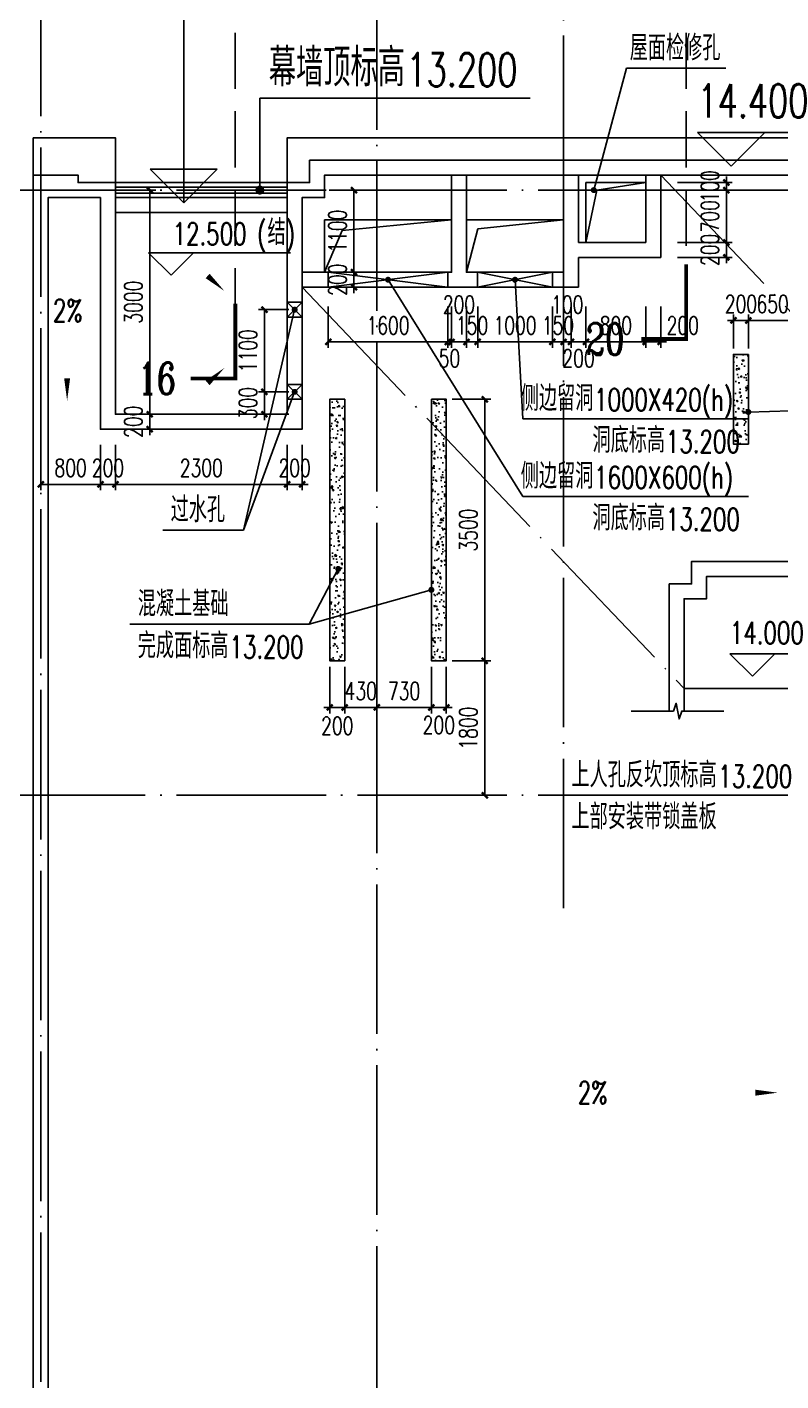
# Model space of a CAD drawing. Extents: x -1313754 to 847533, y 489853 to 941203.
# Drawn here: x 355963 to 366056, y 815882 to 834002 of the extents above; entities that cross this region are included whole.
import ezdxf

# ---------------------------------------------------------------- set-up
doc = ezdxf.new("R2010")
doc.units = 0
doc.header["$LTSCALE"] = 1000
doc.header["$MEASUREMENT"] = 0
doc.linetypes.add('DASH', pattern=[0.35, 0.25, -0.1])
doc.linetypes.add('DOTE', pattern=[2.42, 2, -0.2, 0.02, -0.2])
doc.layers.get('Defpoints').update_dxf_attribs({"color": 210})
for name, color, linetype in [('A-AXIS-DOTE', 14, 'DOTE'), ('A-AXIS-DP', 126, 'Continuous'), ('A-AXIS-SYMB', 3, 'Continuous'), ('A-DRAIN', 142, 'Continuous'), ('A-HATCH-2', 251, 'Continuous'), ('A-SFCE', 30, 'Continuous'), ('A-WINDOW', 140, 'Continuous'), ('AS-COLN', 6, 'Continuous'), ('AS-WALL', 40, 'Continuous'), ('AS-结构边线层', 200, 'Continuous'), ('DIM_SYMB', 3, 'Continuous'), ('PUB_TEXT', 7, 'Continuous')]:
    doc.layers.add(name, color=color, linetype=linetype)
doc.styles.add('_TCH_DIM', font='SIMPLEX', dxfattribs={"bigfont": 'GBCBIG'})
doc.styles.add('_TCH_DIM_T3', font='SIMPLEX', dxfattribs={"width": 0.705882, "bigfont": 'GBCBIG'})
doc.styles.add('_TCH_LABEL', font='COMPLEX', dxfattribs={"bigfont": 'GBCBIG'})
doc.dimstyles.new('_TCH_ARCH&&80', dxfattribs={"dimtxt": 238, "dimasz": 80, "dimexe": 80, "dimexo": 80, "dimgap": 101, "dimtad": 1, "dimdec": 0, "dimzin": 0, "dimdsep": 46, "dimtxsty": '_TCH_DIM_T3', "dimblk": 'ARCHTICK', "dimcen": 0.09, "dimclrt": 7, "dimazin": 2, "dimtfac": 1, "dimtdec": 0, "dimtix": 1, "dimtmove": 2, "dimatfit": 3, "dimfxl": 0, "dimtolj": 1, "dimtzin": 0, "dimarcsym": 0})
pattern_1 = [(320, (-500100, 0), (-18.82564, -215.178055), [22.5, -247.5]), (265, (-500100, 0), (225.65764, 41.6254), [18, -198]), (10.4514, (-500101.57, -17.93), (206.831863, -173.552815), [19.122057, -210.342634]), (316.1842, (-500040, -5e-14), (-49.655704, -320.172315), [33.75, -371.25]), (6.6356, (-500044.14, -26.68), (292.23536, -280.39881), [28.68309, -315.5139]), (261.1842, (-500040, -5e-14), (292.23558, -280.39858), [27, -297]), (291, (-500055, -30), (-120.785667, -179.072116), [22.5, -247.5]), (236, (-500055, -30), (217.545014, -72.9946), [18, -198]), (341.4514, (-500065.07, -44.92), (96.75915, -252.06679), [19.122057, -210.342634]), (307.5, (-500100, 0), (99.868156, -3.6479566), [0, -195.6, 0, -201, 0, -198.75]), (277.5, (-500100, 0), (118.323514, -78.920861), [0, -114.6, 0, -191.1, 0, -75.75]), (237.5, (-500100, 66.9), (-6.7664615, -160.146731), [0, -75, 0, -234, 0, -310.5]), (227.5, (-500100, 96.9), (30.031495, -174.95585), [0, -97.5, 0, -155.4, 0, -220.5])]

# ---------------------------------------------------------------- blocks, each defined once
blk = doc.blocks.new('_ArchTick')
at = {"color": 0, "linetype": 'ByBlock', "const_width": 0.4}
blk.add_lwpolyline([(-0.5, -0.5), (0.5, 0.5)], dxfattribs=at)
blk = doc.blocks.new('*D1522')
at = {"layer": 'A-AXIS-DP', "color": 0, "lineweight": -2}
for p, q in [((-139760, 830720), (-139760, 830800)), ((-140094, 830720), (-139680, 830720)), ((-139760, 830520), (-139760, 830720)), ((-140094, 830520), (-139680, 830520)), ((-139760, 830520), (-139760, 830440))]:
    blk.add_line(p, q, dxfattribs=at)
at = {"layer": 'Defpoints', "color": 0}
for p in [(-140174, 830720), (-139760, 830720), (-140174, 830520)]:
    blk.add_point(p, dxfattribs=at)
at = {"layer": 'A-AXIS-DP', "color": 0, "lineweight": -2, "xscale": 80, "yscale": 80, "zscale": 80}
for p, rotation in [((-139760, 830720), 270), ((-139760, 830520), 90)]:
    blk.add_blockref('_ArchTick', p, dxfattribs=dict(at, rotation=rotation))
at = {"layer": 'A-AXIS-DP', "color": 7, "insert": (-139980, 830620), "char_height": 238, "attachment_point": 5, "rotation": 90, "style": '_TCH_DIM_T3'}
blk.add_mtext('\\A1;200', dxfattribs=at)
blk = doc.blocks.new('*D1523')
at = {"layer": 'A-AXIS-DP', "color": 0, "lineweight": -2}
for p, q in [((-140094, 831820), (-139680, 831820)), ((-139760, 830720), (-139760, 831820)), ((-140094, 830720), (-139680, 830720))]:
    blk.add_line(p, q, dxfattribs=at)
at = {"layer": 'Defpoints', "color": 0}
for p in [(-140174, 831820), (-139760, 831820), (-140174, 830720)]:
    blk.add_point(p, dxfattribs=at)
at = {"layer": 'A-AXIS-DP', "color": 0, "lineweight": -2, "xscale": 80, "yscale": 80, "zscale": 80}
for p, rotation in [((-139760, 831820), 90), ((-139760, 830720), 270)]:
    blk.add_blockref('_ArchTick', p, dxfattribs=dict(at, rotation=rotation))
at = {"layer": 'A-AXIS-DP', "color": 7, "insert": (-139980, 831270), "char_height": 238, "attachment_point": 5, "rotation": 90, "style": '_TCH_DIM_T3'}
blk.add_mtext('\\A1;1100', dxfattribs=at)
blk = doc.blocks.new('*D1536')
at = {"layer": 'A-AXIS-DP', "color": 0, "lineweight": -2}
for p, q in [((-135430, 831920), (-134695, 831920)), ((-134775, 831920), (-134775, 832000)), ((-134775, 831820), (-134775, 831920)), ((-135430, 831820), (-134695, 831820)), ((-134775, 831820), (-134775, 831740))]:
    blk.add_line(p, q, dxfattribs=at)
at = {"layer": 'Defpoints', "color": 0}
for p in [(-135510, 831920), (-134775, 831920), (-135510, 831820)]:
    blk.add_point(p, dxfattribs=at)
at = {"layer": 'A-AXIS-DP', "color": 0, "lineweight": -2, "xscale": 80, "yscale": 80, "zscale": 80}
for p, rotation in [((-134775, 831920), 270), ((-134775, 831820), 90)]:
    blk.add_blockref('_ArchTick', p, dxfattribs=dict(at, rotation=rotation))
at = {"layer": 'A-AXIS-DP', "color": 7, "insert": (-134995, 831870), "char_height": 238, "attachment_point": 5, "rotation": 90, "style": '_TCH_DIM_T3'}
blk.add_mtext('\\A1;100', dxfattribs=at)
blk = doc.blocks.new('*D1537')
at = {"layer": 'A-AXIS-DP', "color": 0, "lineweight": -2}
for p, q in [((-135430, 831820), (-134695, 831820)), ((-134775, 831120), (-134775, 831820)), ((-135430, 831120), (-134695, 831120))]:
    blk.add_line(p, q, dxfattribs=at)
at = {"layer": 'Defpoints', "color": 0}
for p in [(-135510, 831820), (-134775, 831820), (-135510, 831120)]:
    blk.add_point(p, dxfattribs=at)
at = {"layer": 'A-AXIS-DP', "color": 0, "lineweight": -2, "xscale": 80, "yscale": 80, "zscale": 80}
for p, rotation in [((-134775, 831820), 90), ((-134775, 831120), 270)]:
    blk.add_blockref('_ArchTick', p, dxfattribs=dict(at, rotation=rotation))
at = {"layer": 'A-AXIS-DP', "color": 7, "insert": (-134995, 831470), "char_height": 238, "attachment_point": 5, "rotation": 90, "style": '_TCH_DIM_T3'}
blk.add_mtext('\\A1;700', dxfattribs=at)
blk = doc.blocks.new('*D1538')
at = {"layer": 'A-AXIS-DP', "color": 0, "lineweight": -2}
for p, q in [((-134775, 831120), (-134775, 831200)), ((-135430, 831120), (-134695, 831120)), ((-134775, 830920), (-134775, 831120)), ((-135430, 830920), (-134695, 830920)), ((-134775, 830920), (-134775, 830840))]:
    blk.add_line(p, q, dxfattribs=at)
at = {"layer": 'Defpoints', "color": 0}
for p in [(-135510, 831120), (-134775, 831120), (-135510, 830920)]:
    blk.add_point(p, dxfattribs=at)
at = {"layer": 'A-AXIS-DP', "color": 0, "lineweight": -2, "xscale": 80, "yscale": 80, "zscale": 80}
for p, rotation in [((-134775, 831120), 270), ((-134775, 830920), 90)]:
    blk.add_blockref('_ArchTick', p, dxfattribs=dict(at, rotation=rotation))
at = {"layer": 'A-AXIS-DP', "color": 7, "insert": (-134995, 831020), "char_height": 238, "attachment_point": 5, "rotation": 90, "style": '_TCH_DIM_T3'}
blk.add_mtext('\\A1;200', dxfattribs=at)
blk = doc.blocks.new('*D1539')
at = {"layer": 'A-AXIS-DP', "color": 0, "lineweight": -2}
for p, q in [((-140104, 830260), (-140104, 829708)), ((-138504, 830260), (-138504, 829708)), ((-140104, 829788), (-138504, 829788))]:
    blk.add_line(p, q, dxfattribs=at)
at = {"layer": 'Defpoints', "color": 0}
for p in [(-140104, 830340), (-138504, 830340), (-138504, 829788)]:
    blk.add_point(p, dxfattribs=at)
at = {"layer": 'A-AXIS-DP', "color": 0, "lineweight": -2, "xscale": 80, "yscale": 80, "zscale": 80, "rotation": 180}
blk.add_blockref('_ArchTick', (-140104, 829788), dxfattribs=at)
at = {"layer": 'A-AXIS-DP', "color": 0, "lineweight": -2, "xscale": 80, "yscale": 80, "zscale": 80}
blk.add_blockref('_ArchTick', (-138504, 829788), dxfattribs=at)
at = {"layer": 'A-AXIS-DP', "color": 7, "insert": (-139304, 830008), "char_height": 238, "attachment_point": 5, "style": '_TCH_DIM_T3'}
blk.add_mtext('\\A1;1600', dxfattribs=at)
blk = doc.blocks.new('*D1540')
at = {"layer": 'A-AXIS-DP', "color": 0, "lineweight": -2}
for p, q in [((-138504, 830260), (-138504, 829708)), ((-138454, 830260), (-138454, 829708)), ((-138504, 829788), (-138584, 829788)), ((-138504, 829788), (-138454, 829788)), ((-138454, 829788), (-138374, 829788))]:
    blk.add_line(p, q, dxfattribs=at)
at = {"layer": 'Defpoints', "color": 0}
for p in [(-138504, 830340), (-138454, 830340), (-138454, 829788)]:
    blk.add_point(p, dxfattribs=at)
at = {"layer": 'A-AXIS-DP', "color": 0, "lineweight": -2, "xscale": 80, "yscale": 80, "zscale": 80}
blk.add_blockref('_ArchTick', (-138504, 829788), dxfattribs=at)
at = {"layer": 'A-AXIS-DP', "color": 0, "lineweight": -2, "xscale": 80, "yscale": 80, "zscale": 80, "rotation": 180}
blk.add_blockref('_ArchTick', (-138454, 829788), dxfattribs=at)
at = {"layer": 'A-AXIS-DP', "color": 7, "insert": (-138482, 829568), "char_height": 238, "attachment_point": 5, "style": '_TCH_DIM_T3'}
blk.add_mtext('\\A1;50', dxfattribs=at)
blk = doc.blocks.new('*D1541')
at = {"layer": 'A-AXIS-DP', "color": 0, "lineweight": -2}
for p, q in [((-138454, 830260), (-138454, 829708)), ((-138254, 830260), (-138254, 829708)), ((-138454, 829788), (-138534, 829788)), ((-138454, 829788), (-138254, 829788)), ((-138254, 829788), (-138174, 829788))]:
    blk.add_line(p, q, dxfattribs=at)
at = {"layer": 'Defpoints', "color": 0}
for p in [(-138454, 830340), (-138254, 830340), (-138254, 829788)]:
    blk.add_point(p, dxfattribs=at)
at = {"layer": 'A-AXIS-DP', "color": 0, "lineweight": -2, "xscale": 80, "yscale": 80, "zscale": 80}
blk.add_blockref('_ArchTick', (-138454, 829788), dxfattribs=at)
at = {"layer": 'A-AXIS-DP', "color": 0, "lineweight": -2, "xscale": 80, "yscale": 80, "zscale": 80, "rotation": 180}
blk.add_blockref('_ArchTick', (-138254, 829788), dxfattribs=at)
at = {"layer": 'A-AXIS-DP', "color": 7, "insert": (-138354, 830288), "char_height": 238, "attachment_point": 5, "style": '_TCH_DIM_T3'}
blk.add_mtext('\\A1;200', dxfattribs=at)
blk = doc.blocks.new('*D1542')
at = {"layer": 'A-AXIS-DP', "color": 0, "lineweight": -2}
for p, q in [((-138254, 830260), (-138254, 829708)), ((-138104, 830260), (-138104, 829708)), ((-138254, 829788), (-138334, 829788)), ((-138254, 829788), (-138104, 829788)), ((-138104, 829788), (-138024, 829788))]:
    blk.add_line(p, q, dxfattribs=at)
at = {"layer": 'Defpoints', "color": 0}
for p in [(-138254, 830340), (-138104, 830340), (-138104, 829788)]:
    blk.add_point(p, dxfattribs=at)
at = {"layer": 'A-AXIS-DP', "color": 0, "lineweight": -2, "xscale": 80, "yscale": 80, "zscale": 80}
blk.add_blockref('_ArchTick', (-138254, 829788), dxfattribs=at)
at = {"layer": 'A-AXIS-DP', "color": 0, "lineweight": -2, "xscale": 80, "yscale": 80, "zscale": 80, "rotation": 180}
blk.add_blockref('_ArchTick', (-138104, 829788), dxfattribs=at)
at = {"layer": 'A-AXIS-DP', "color": 7, "insert": (-138179, 830008), "char_height": 238, "attachment_point": 5, "style": '_TCH_DIM_T3'}
blk.add_mtext('\\A1;150', dxfattribs=at)
blk = doc.blocks.new('*D1543')
at = {"layer": 'A-AXIS-DP', "color": 0, "lineweight": -2}
for p, q in [((-138104, 830260), (-138104, 829708)), ((-137104, 830260), (-137104, 829708)), ((-138104, 829788), (-137104, 829788))]:
    blk.add_line(p, q, dxfattribs=at)
at = {"layer": 'Defpoints', "color": 0}
for p in [(-138104, 830340), (-137104, 830340), (-137104, 829788)]:
    blk.add_point(p, dxfattribs=at)
at = {"layer": 'A-AXIS-DP', "color": 0, "lineweight": -2, "xscale": 80, "yscale": 80, "zscale": 80, "rotation": 180}
blk.add_blockref('_ArchTick', (-138104, 829788), dxfattribs=at)
at = {"layer": 'A-AXIS-DP', "color": 0, "lineweight": -2, "xscale": 80, "yscale": 80, "zscale": 80}
blk.add_blockref('_ArchTick', (-137104, 829788), dxfattribs=at)
at = {"layer": 'A-AXIS-DP', "color": 7, "insert": (-137604, 830008), "char_height": 238, "attachment_point": 5, "style": '_TCH_DIM_T3'}
blk.add_mtext('\\A1;1000', dxfattribs=at)
blk = doc.blocks.new('*D1544')
at = {"layer": 'A-AXIS-DP', "color": 0, "lineweight": -2}
for p, q in [((-137104, 830260), (-137104, 829708)), ((-136954, 830260), (-136954, 829708)), ((-137104, 829788), (-137184, 829788)), ((-137104, 829788), (-136954, 829788)), ((-136954, 829788), (-136874, 829788))]:
    blk.add_line(p, q, dxfattribs=at)
at = {"layer": 'Defpoints', "color": 0}
for p in [(-137104, 830340), (-136954, 830340), (-136954, 829788)]:
    blk.add_point(p, dxfattribs=at)
at = {"layer": 'A-AXIS-DP', "color": 0, "lineweight": -2, "xscale": 80, "yscale": 80, "zscale": 80}
blk.add_blockref('_ArchTick', (-137104, 829788), dxfattribs=at)
at = {"layer": 'A-AXIS-DP', "color": 0, "lineweight": -2, "xscale": 80, "yscale": 80, "zscale": 80, "rotation": 180}
blk.add_blockref('_ArchTick', (-136954, 829788), dxfattribs=at)
at = {"layer": 'A-AXIS-DP', "color": 7, "insert": (-137029, 830008), "char_height": 238, "attachment_point": 5, "style": '_TCH_DIM_T3'}
blk.add_mtext('\\A1;150', dxfattribs=at)
blk = doc.blocks.new('*D1545')
at = {"layer": 'A-AXIS-DP', "color": 0, "lineweight": -2}
for p, q in [((-136954, 830260), (-136954, 829708)), ((-136854, 830260), (-136854, 829708)), ((-136954, 829788), (-137034, 829788)), ((-136954, 829788), (-136854, 829788)), ((-136854, 829788), (-136774, 829788))]:
    blk.add_line(p, q, dxfattribs=at)
at = {"layer": 'Defpoints', "color": 0}
for p in [(-136954, 830340), (-136854, 830340), (-136854, 829788)]:
    blk.add_point(p, dxfattribs=at)
at = {"layer": 'A-AXIS-DP', "color": 0, "lineweight": -2, "xscale": 80, "yscale": 80, "zscale": 80}
blk.add_blockref('_ArchTick', (-136954, 829788), dxfattribs=at)
at = {"layer": 'A-AXIS-DP', "color": 0, "lineweight": -2, "xscale": 80, "yscale": 80, "zscale": 80, "rotation": 180}
blk.add_blockref('_ArchTick', (-136854, 829788), dxfattribs=at)
at = {"layer": 'A-AXIS-DP', "color": 7, "insert": (-136904, 830288), "char_height": 238, "attachment_point": 5, "style": '_TCH_DIM_T3'}
blk.add_mtext('\\A1;100', dxfattribs=at)
blk = doc.blocks.new('*D1546')
at = {"layer": 'A-AXIS-DP', "color": 0, "lineweight": -2}
for p, q in [((-136854, 830260), (-136854, 829708)), ((-136654, 830260), (-136654, 829708)), ((-136854, 829788), (-136934, 829788)), ((-136854, 829788), (-136654, 829788)), ((-136654, 829788), (-136574, 829788))]:
    blk.add_line(p, q, dxfattribs=at)
at = {"layer": 'Defpoints', "color": 0}
for p in [(-136854, 830340), (-136654, 830340), (-136654, 829788)]:
    blk.add_point(p, dxfattribs=at)
at = {"layer": 'A-AXIS-DP', "color": 0, "lineweight": -2, "xscale": 80, "yscale": 80, "zscale": 80}
blk.add_blockref('_ArchTick', (-136854, 829788), dxfattribs=at)
at = {"layer": 'A-AXIS-DP', "color": 0, "lineweight": -2, "xscale": 80, "yscale": 80, "zscale": 80, "rotation": 180}
blk.add_blockref('_ArchTick', (-136654, 829788), dxfattribs=at)
at = {"layer": 'A-AXIS-DP', "color": 7, "insert": (-136754, 829568), "char_height": 238, "attachment_point": 5, "style": '_TCH_DIM_T3'}
blk.add_mtext('\\A1;200', dxfattribs=at)
blk = doc.blocks.new('*D1547')
at = {"layer": 'A-AXIS-DP', "color": 0, "lineweight": -2}
for p, q in [((-136654, 830260), (-136654, 829708)), ((-135854, 830260), (-135854, 829708)), ((-136654, 829788), (-135854, 829788))]:
    blk.add_line(p, q, dxfattribs=at)
at = {"layer": 'Defpoints', "color": 0}
for p in [(-136654, 830340), (-135854, 830340), (-135854, 829788)]:
    blk.add_point(p, dxfattribs=at)
at = {"layer": 'A-AXIS-DP', "color": 0, "lineweight": -2, "xscale": 80, "yscale": 80, "zscale": 80, "rotation": 180}
blk.add_blockref('_ArchTick', (-136654, 829788), dxfattribs=at)
at = {"layer": 'A-AXIS-DP', "color": 0, "lineweight": -2, "xscale": 80, "yscale": 80, "zscale": 80}
blk.add_blockref('_ArchTick', (-135854, 829788), dxfattribs=at)
at = {"layer": 'A-AXIS-DP', "color": 7, "insert": (-136254, 830008), "char_height": 238, "attachment_point": 5, "style": '_TCH_DIM_T3'}
blk.add_mtext('\\A1;800', dxfattribs=at)
blk = doc.blocks.new('*D1548')
at = {"layer": 'A-AXIS-DP', "color": 0, "lineweight": -2}
for p, q in [((-135854, 830260), (-135854, 829708)), ((-135654, 830260), (-135654, 829708)), ((-135854, 829788), (-135934, 829788)), ((-135854, 829788), (-135654, 829788)), ((-135654, 829788), (-135574, 829788))]:
    blk.add_line(p, q, dxfattribs=at)
at = {"layer": 'Defpoints', "color": 0}
for p in [(-135854, 830340), (-135654, 830340), (-135654, 829788)]:
    blk.add_point(p, dxfattribs=at)
at = {"layer": 'A-AXIS-DP', "color": 0, "lineweight": -2, "xscale": 80, "yscale": 80, "zscale": 80}
blk.add_blockref('_ArchTick', (-135854, 829788), dxfattribs=at)
at = {"layer": 'A-AXIS-DP', "color": 0, "lineweight": -2, "xscale": 80, "yscale": 80, "zscale": 80, "rotation": 180}
blk.add_blockref('_ArchTick', (-135654, 829788), dxfattribs=at)
at = {"layer": 'A-AXIS-DP', "color": 7, "insert": (-135358, 830008), "char_height": 238, "attachment_point": 5, "style": '_TCH_DIM_T3'}
blk.add_mtext('\\A1;200', dxfattribs=at)
blk = doc.blocks.new('*D1549')
at = {"layer": 'A-AXIS-DP', "color": 0, "lineweight": -2}
for p, q in [((-140654, 828410), (-140654, 827802)), ((-140454, 828410), (-140454, 827802)), ((-140654, 827882), (-140734, 827882)), ((-140654, 827882), (-140454, 827882)), ((-140454, 827882), (-140374, 827882))]:
    blk.add_line(p, q, dxfattribs=at)
at = {"layer": 'Defpoints', "color": 0}
for p in [(-140654, 828490), (-140454, 828490), (-140454, 827882)]:
    blk.add_point(p, dxfattribs=at)
at = {"layer": 'A-AXIS-DP', "color": 0, "lineweight": -2, "xscale": 80, "yscale": 80, "zscale": 80}
blk.add_blockref('_ArchTick', (-140654, 827882), dxfattribs=at)
at = {"layer": 'A-AXIS-DP', "color": 0, "lineweight": -2, "xscale": 80, "yscale": 80, "zscale": 80, "rotation": 180}
blk.add_blockref('_ArchTick', (-140454, 827882), dxfattribs=at)
at = {"layer": 'A-AXIS-DP', "color": 7, "insert": (-140554, 828102), "char_height": 238, "attachment_point": 5, "style": '_TCH_DIM_T3'}
blk.add_mtext('\\A1;200', dxfattribs=at)
blk = doc.blocks.new('*D1550')
at = {"layer": 'A-AXIS-DP', "color": 0, "lineweight": -2}
for p, q in [((-142954, 828410), (-142954, 827802)), ((-140654, 828410), (-140654, 827802)), ((-142954, 827882), (-140654, 827882))]:
    blk.add_line(p, q, dxfattribs=at)
at = {"layer": 'Defpoints', "color": 0}
for p in [(-142954, 828490), (-140654, 828490), (-140654, 827882)]:
    blk.add_point(p, dxfattribs=at)
at = {"layer": 'A-AXIS-DP', "color": 0, "lineweight": -2, "xscale": 80, "yscale": 80, "zscale": 80, "rotation": 180}
blk.add_blockref('_ArchTick', (-142954, 827882), dxfattribs=at)
at = {"layer": 'A-AXIS-DP', "color": 0, "lineweight": -2, "xscale": 80, "yscale": 80, "zscale": 80}
blk.add_blockref('_ArchTick', (-140654, 827882), dxfattribs=at)
at = {"layer": 'A-AXIS-DP', "color": 7, "insert": (-141804, 828102), "char_height": 238, "attachment_point": 5, "style": '_TCH_DIM_T3'}
blk.add_mtext('\\A1;2300', dxfattribs=at)
blk = doc.blocks.new('*D1551')
at = {"layer": 'A-AXIS-DP', "color": 0, "lineweight": -2}
for p, q in [((-143154, 828410), (-143154, 827802)), ((-142954, 828410), (-142954, 827802)), ((-143154, 827882), (-143234, 827882)), ((-143154, 827882), (-142954, 827882)), ((-142954, 827882), (-142874, 827882))]:
    blk.add_line(p, q, dxfattribs=at)
at = {"layer": 'Defpoints', "color": 0}
for p in [(-143154, 828490), (-142954, 828490), (-142954, 827882)]:
    blk.add_point(p, dxfattribs=at)
at = {"layer": 'A-AXIS-DP', "color": 0, "lineweight": -2, "xscale": 80, "yscale": 80, "zscale": 80}
blk.add_blockref('_ArchTick', (-143154, 827882), dxfattribs=at)
at = {"layer": 'A-AXIS-DP', "color": 0, "lineweight": -2, "xscale": 80, "yscale": 80, "zscale": 80, "rotation": 180}
blk.add_blockref('_ArchTick', (-142954, 827882), dxfattribs=at)
at = {"layer": 'A-AXIS-DP', "color": 7, "insert": (-143054, 828102), "char_height": 238, "attachment_point": 5, "style": '_TCH_DIM_T3'}
blk.add_mtext('\\A1;200', dxfattribs=at)
blk = doc.blocks.new('*D1552')
at = {"layer": 'A-AXIS-DP', "color": 0, "lineweight": -2}
for p, q in [((-143954, 828410), (-143954, 827802)), ((-143154, 828410), (-143154, 827802)), ((-143954, 827882), (-143154, 827882))]:
    blk.add_line(p, q, dxfattribs=at)
at = {"layer": 'Defpoints', "color": 0}
for p in [(-143954, 828490), (-143154, 828490), (-143154, 827882)]:
    blk.add_point(p, dxfattribs=at)
at = {"layer": 'A-AXIS-DP', "color": 0, "lineweight": -2, "xscale": 80, "yscale": 80, "zscale": 80, "rotation": 180}
blk.add_blockref('_ArchTick', (-143954, 827882), dxfattribs=at)
at = {"layer": 'A-AXIS-DP', "color": 0, "lineweight": -2, "xscale": 80, "yscale": 80, "zscale": 80}
blk.add_blockref('_ArchTick', (-143154, 827882), dxfattribs=at)
at = {"layer": 'A-AXIS-DP', "color": 7, "insert": (-143554, 828102), "char_height": 238, "attachment_point": 5, "style": '_TCH_DIM_T3'}
blk.add_mtext('\\A1;800', dxfattribs=at)
blk = doc.blocks.new('*D1553')
at = {"layer": 'A-AXIS-DP', "color": 0, "lineweight": -2}
for p, q in [((-142674, 831820), (-142414, 831820)), ((-142494, 828820), (-142494, 831820)), ((-142674, 828820), (-142414, 828820))]:
    blk.add_line(p, q, dxfattribs=at)
at = {"layer": 'Defpoints', "color": 0}
for p in [(-142754, 831820), (-142494, 831820), (-142754, 828820)]:
    blk.add_point(p, dxfattribs=at)
at = {"layer": 'A-AXIS-DP', "color": 0, "lineweight": -2, "xscale": 80, "yscale": 80, "zscale": 80}
for p, rotation in [((-142494, 831820), 90), ((-142494, 828820), 270)]:
    blk.add_blockref('_ArchTick', p, dxfattribs=dict(at, rotation=rotation))
at = {"layer": 'A-AXIS-DP', "color": 7, "insert": (-142714, 830320), "char_height": 238, "attachment_point": 5, "rotation": 90, "style": '_TCH_DIM_T3'}
blk.add_mtext('\\A1;3000', dxfattribs=at)
blk = doc.blocks.new('*D1554')
at = {"layer": 'A-AXIS-DP', "color": 0, "lineweight": -2}
for p, q in [((-142674, 828820), (-142414, 828820)), ((-142494, 828820), (-142494, 828900)), ((-142494, 828620), (-142494, 828820)), ((-142674, 828620), (-142414, 828620)), ((-142494, 828620), (-142494, 828540))]:
    blk.add_line(p, q, dxfattribs=at)
at = {"layer": 'Defpoints', "color": 0}
for p in [(-142754, 828820), (-142494, 828820), (-142754, 828620)]:
    blk.add_point(p, dxfattribs=at)
at = {"layer": 'A-AXIS-DP', "color": 0, "lineweight": -2, "xscale": 80, "yscale": 80, "zscale": 80}
for p, rotation in [((-142494, 828820), 270), ((-142494, 828620), 90)]:
    blk.add_blockref('_ArchTick', p, dxfattribs=dict(at, rotation=rotation))
at = {"layer": 'A-AXIS-DP', "color": 7, "insert": (-142714, 828720), "char_height": 238, "attachment_point": 5, "rotation": 90, "style": '_TCH_DIM_T3'}
blk.add_mtext('\\A1;200', dxfattribs=at)
blk = doc.blocks.new('*D1555')
at = {"layer": 'A-AXIS-DP', "color": 0, "lineweight": -2}
for p, q in [((-140084, 825440), (-140084, 824816)), ((-139884, 825440), (-139884, 824816)), ((-140084, 824896), (-140164, 824896)), ((-140084, 824896), (-139884, 824896)), ((-139884, 824896), (-139804, 824896))]:
    blk.add_line(p, q, dxfattribs=at)
at = {"layer": 'Defpoints', "color": 0}
for p in [(-140084, 825520), (-139884, 825520), (-139884, 824896)]:
    blk.add_point(p, dxfattribs=at)
at = {"layer": 'A-AXIS-DP', "color": 0, "lineweight": -2, "xscale": 80, "yscale": 80, "zscale": 80}
blk.add_blockref('_ArchTick', (-140084, 824896), dxfattribs=at)
at = {"layer": 'A-AXIS-DP', "color": 0, "lineweight": -2, "xscale": 80, "yscale": 80, "zscale": 80, "rotation": 180}
blk.add_blockref('_ArchTick', (-139884, 824896), dxfattribs=at)
at = {"layer": 'A-AXIS-DP', "color": 7, "insert": (-139984, 824650), "char_height": 238, "attachment_point": 5, "style": '_TCH_DIM_T3'}
blk.add_mtext('\\A1;200', dxfattribs=at)
blk = doc.blocks.new('*D1556')
at = {"layer": 'A-AXIS-DP', "color": 0, "lineweight": -2}
for p, q in [((-139884, 825440), (-139884, 824816)), ((-139454, 825440), (-139454, 824816)), ((-139884, 824896), (-139964, 824896)), ((-139884, 824896), (-139454, 824896)), ((-139454, 824896), (-139374, 824896))]:
    blk.add_line(p, q, dxfattribs=at)
at = {"layer": 'Defpoints', "color": 0}
for p in [(-139884, 825520), (-139454, 825520), (-139454, 824896)]:
    blk.add_point(p, dxfattribs=at)
at = {"layer": 'A-AXIS-DP', "color": 0, "lineweight": -2, "xscale": 80, "yscale": 80, "zscale": 80}
blk.add_blockref('_ArchTick', (-139884, 824896), dxfattribs=at)
at = {"layer": 'A-AXIS-DP', "color": 0, "lineweight": -2, "xscale": 80, "yscale": 80, "zscale": 80, "rotation": 180}
blk.add_blockref('_ArchTick', (-139454, 824896), dxfattribs=at)
at = {"layer": 'A-AXIS-DP', "color": 7, "insert": (-139669, 825116), "char_height": 238, "attachment_point": 5, "style": '_TCH_DIM_T3'}
blk.add_mtext('\\A1;430', dxfattribs=at)
blk = doc.blocks.new('*D1557')
at = {"layer": 'A-AXIS-DP', "color": 0, "lineweight": -2}
for p, q in [((-139454, 825440), (-139454, 824816)), ((-138724, 825440), (-138724, 824816)), ((-139454, 824896), (-138724, 824896))]:
    blk.add_line(p, q, dxfattribs=at)
at = {"layer": 'Defpoints', "color": 0}
for p in [(-139454, 825520), (-138724, 825520), (-138724, 824896)]:
    blk.add_point(p, dxfattribs=at)
at = {"layer": 'A-AXIS-DP', "color": 0, "lineweight": -2, "xscale": 80, "yscale": 80, "zscale": 80, "rotation": 180}
blk.add_blockref('_ArchTick', (-139454, 824896), dxfattribs=at)
at = {"layer": 'A-AXIS-DP', "color": 0, "lineweight": -2, "xscale": 80, "yscale": 80, "zscale": 80}
blk.add_blockref('_ArchTick', (-138724, 824896), dxfattribs=at)
at = {"layer": 'A-AXIS-DP', "color": 7, "insert": (-139089, 825116), "char_height": 238, "attachment_point": 5, "style": '_TCH_DIM_T3'}
blk.add_mtext('\\A1;730', dxfattribs=at)
blk = doc.blocks.new('*D1558')
at = {"layer": 'A-AXIS-DP', "color": 0, "lineweight": -2}
for p, q in [((-138724, 825440), (-138724, 824816)), ((-138524, 825440), (-138524, 824816)), ((-138724, 824896), (-138804, 824896)), ((-138724, 824896), (-138524, 824896)), ((-138524, 824896), (-138444, 824896))]:
    blk.add_line(p, q, dxfattribs=at)
at = {"layer": 'Defpoints', "color": 0}
for p in [(-138724, 825520), (-138524, 825520), (-138524, 824896)]:
    blk.add_point(p, dxfattribs=at)
at = {"layer": 'A-AXIS-DP', "color": 0, "lineweight": -2, "xscale": 80, "yscale": 80, "zscale": 80}
blk.add_blockref('_ArchTick', (-138724, 824896), dxfattribs=at)
at = {"layer": 'A-AXIS-DP', "color": 0, "lineweight": -2, "xscale": 80, "yscale": 80, "zscale": 80, "rotation": 180}
blk.add_blockref('_ArchTick', (-138524, 824896), dxfattribs=at)
at = {"layer": 'A-AXIS-DP', "color": 7, "insert": (-138624, 824660), "char_height": 238, "attachment_point": 5, "style": '_TCH_DIM_T3'}
blk.add_mtext('\\A1;200', dxfattribs=at)
blk = doc.blocks.new('*D1559')
at = {"layer": 'A-AXIS-DP', "color": 0, "lineweight": -2}
for p, q in [((-138444, 825520), (-137929, 825520)), ((-138009, 823720), (-138009, 825520)), ((-138444, 823720), (-137929, 823720))]:
    blk.add_line(p, q, dxfattribs=at)
at = {"layer": 'Defpoints', "color": 0}
for p in [(-138524, 825520), (-138009, 825520), (-138524, 823720)]:
    blk.add_point(p, dxfattribs=at)
at = {"layer": 'A-AXIS-DP', "color": 0, "lineweight": -2, "xscale": 80, "yscale": 80, "zscale": 80}
for p, rotation in [((-138009, 825520), 90), ((-138009, 823720), 270)]:
    blk.add_blockref('_ArchTick', p, dxfattribs=dict(at, rotation=rotation))
at = {"layer": 'A-AXIS-DP', "color": 7, "insert": (-138229, 824620), "char_height": 238, "attachment_point": 5, "rotation": 90, "style": '_TCH_DIM_T3'}
blk.add_mtext('\\A1;1800', dxfattribs=at)
blk = doc.blocks.new('*D1560')
at = {"layer": 'A-AXIS-DP', "color": 0, "lineweight": -2}
for p, q in [((-138444, 829020), (-137929, 829020)), ((-138009, 825520), (-138009, 829020)), ((-138444, 825520), (-137929, 825520))]:
    blk.add_line(p, q, dxfattribs=at)
at = {"layer": 'Defpoints', "color": 0}
for p in [(-138524, 829020), (-138009, 829020), (-138524, 825520)]:
    blk.add_point(p, dxfattribs=at)
at = {"layer": 'A-AXIS-DP', "color": 0, "lineweight": -2, "xscale": 80, "yscale": 80, "zscale": 80}
for p, rotation in [((-138009, 829020), 90), ((-138009, 825520), 270)]:
    blk.add_blockref('_ArchTick', p, dxfattribs=dict(at, rotation=rotation))
at = {"layer": 'A-AXIS-DP', "color": 7, "insert": (-138229, 827270), "char_height": 238, "attachment_point": 5, "rotation": 90, "style": '_TCH_DIM_T3'}
blk.add_mtext('\\A1;3500', dxfattribs=at)
blk = doc.blocks.new('*D1561')
at = {"layer": 'A-AXIS-DP', "color": 0, "lineweight": -2}
for p, q in [((-134680, 830076), (-134760, 830076)), ((-134680, 829700), (-134680, 830156)), ((-134680, 830076), (-134480, 830076)), ((-134480, 829700), (-134480, 830156)), ((-134480, 830076), (-134400, 830076))]:
    blk.add_line(p, q, dxfattribs=at)
at = {"layer": 'Defpoints', "color": 0}
for p in [(-134480, 830076), (-134680, 829620), (-134480, 829620)]:
    blk.add_point(p, dxfattribs=at)
at = {"layer": 'A-AXIS-DP', "color": 0, "lineweight": -2, "xscale": 80, "yscale": 80, "zscale": 80}
blk.add_blockref('_ArchTick', (-134680, 830076), dxfattribs=at)
at = {"layer": 'A-AXIS-DP', "color": 0, "lineweight": -2, "xscale": 80, "yscale": 80, "zscale": 80, "rotation": 180}
blk.add_blockref('_ArchTick', (-134480, 830076), dxfattribs=at)
at = {"layer": 'A-AXIS-DP', "color": 7, "insert": (-134580, 830296), "char_height": 238, "attachment_point": 5, "style": '_TCH_DIM_T3'}
blk.add_mtext('\\A1;200', dxfattribs=at)
blk = doc.blocks.new('*D1562')
at = {"layer": 'A-AXIS-DP', "color": 0, "lineweight": -2}
for p, q in [((-134480, 829700), (-134480, 830156)), ((-134480, 830076), (-133830, 830076)), ((-133830, 829700), (-133830, 830156))]:
    blk.add_line(p, q, dxfattribs=at)
at = {"layer": 'Defpoints', "color": 0}
for p in [(-133830, 830076), (-134480, 829620), (-133830, 829620)]:
    blk.add_point(p, dxfattribs=at)
at = {"layer": 'A-AXIS-DP', "color": 0, "lineweight": -2, "xscale": 80, "yscale": 80, "zscale": 80, "rotation": 180}
blk.add_blockref('_ArchTick', (-134480, 830076), dxfattribs=at)
at = {"layer": 'A-AXIS-DP', "color": 0, "lineweight": -2, "xscale": 80, "yscale": 80, "zscale": 80}
blk.add_blockref('_ArchTick', (-133830, 830076), dxfattribs=at)
at = {"layer": 'A-AXIS-DP', "color": 7, "insert": (-134155, 830296), "char_height": 238, "attachment_point": 5, "style": '_TCH_DIM_T3'}
blk.add_mtext('\\A1;650', dxfattribs=at)
blk = doc.blocks.new('*D1615')
at = {"layer": 'A-AXIS-DP', "color": 0, "lineweight": -2}
for p, q in [((-140959, 829120), (-140959, 829200)), ((-140634, 829120), (-141039, 829120)), ((-140959, 828820), (-140959, 829120)), ((-140634, 828820), (-141039, 828820)), ((-140959, 828820), (-140959, 828740))]:
    blk.add_line(p, q, dxfattribs=at)
at = {"layer": 'Defpoints', "color": 0}
for p in [(-140959, 829120), (-140554, 829120), (-140554, 828820)]:
    blk.add_point(p, dxfattribs=at)
at = {"layer": 'A-AXIS-DP', "color": 0, "lineweight": -2, "xscale": 80, "yscale": 80, "zscale": 80}
for p, rotation in [((-140959, 829120), 270), ((-140959, 828820), 90)]:
    blk.add_blockref('_ArchTick', p, dxfattribs=dict(at, rotation=rotation))
at = {"layer": 'A-AXIS-DP', "color": 7, "insert": (-141179, 828970), "char_height": 238, "attachment_point": 5, "rotation": 90, "style": '_TCH_DIM_T3'}
blk.add_mtext('\\A1;300', dxfattribs=at)
blk = doc.blocks.new('*D1616')
at = {"layer": 'A-AXIS-DP', "color": 0, "lineweight": -2}
for p, q in [((-140634, 830220), (-141039, 830220)), ((-140959, 829120), (-140959, 830220)), ((-140634, 829120), (-141039, 829120))]:
    blk.add_line(p, q, dxfattribs=at)
at = {"layer": 'Defpoints', "color": 0}
for p in [(-140959, 830220), (-140554, 830220), (-140554, 829120)]:
    blk.add_point(p, dxfattribs=at)
at = {"layer": 'A-AXIS-DP', "color": 0, "lineweight": -2, "xscale": 80, "yscale": 80, "zscale": 80}
for p, rotation in [((-140959, 830220), 90), ((-140959, 829120), 270)]:
    blk.add_blockref('_ArchTick', p, dxfattribs=dict(at, rotation=rotation))
at = {"layer": 'A-AXIS-DP', "color": 7, "insert": (-141179, 829670), "char_height": 238, "attachment_point": 5, "rotation": 90, "style": '_TCH_DIM_T3'}
blk.add_mtext('\\A1;1100', dxfattribs=at)
blk = doc.blocks.new('43243')
at = {"layer": 'AS-结构边线层'}
for points in [[(356046, 741420), (356046, 832020), (356646, 832020), (356646, 831920), (357146, 831920), (357146, 831720), (359446, 831720), (359446, 831920), (359746, 831920), (359746, 832220), (371646, 832220), (371646, 821020), (371346, 821020), (371346, 818320), (371646, 818320), (371646, 782920)], [(363446, 831120), (363590, 831820), (364246, 831920)], [(359946, 830720), (360180, 831280), (361646, 831420)], [(361846, 830720), (362000, 831300), (363146, 831420)]]:
    blk.add_lwpolyline(points, dxfattribs=at)
for points in [[(363446, 831920), (364246, 831920), (364246, 831120), (363446, 831120)], [(361646, 831420), (361646, 830720), (359946, 830720), (359946, 831420)], [(363146, 831420), (363146, 830720), (361846, 830720), (361846, 831420)]]:
    blk.add_lwpolyline(points, close=True, dxfattribs=at)
blk = doc.blocks.new('dote')
at = {"layer": 'A-AXIS-DOTE'}
for p, q in [((81382.2, -68993.9), (81382.2, 36662.3)), ((76882.2, -68810), (76882.2, 36400)), ((83882.2, 17390), (83882.2, 33120)), ((76282.2, 27000), (124536.4, 27000)), ((76282.2, 18900), (124441.5, 18900))]:
    blk.add_line(p, q, dxfattribs=at)
at = {"layer": 'DIM_SYMB', "linetype": 'DASH', "ltscale": 3}
for points in [[(79487.9, 31204.5), (79487.9, 25338.2)], [(85524.5, 31204.5), (85524.5, 25338.2)]]:
    blk.add_lwpolyline(points, dxfattribs=at)
at = {"layer": 'DIM_SYMB', "const_width": 50}
for points in [[(85524.5, 26006.7), (85524.5, 25006.7), (84924.5, 25006.7)], [(79487.9, 25479.6), (79487.9, 24479.6), (78887.9, 24479.6)]]:
    blk.add_lwpolyline(points, dxfattribs=at)
at = {"layer": 'PUB_TEXT', "style": '_TCH_LABEL', "width": 0.705882}
for s, p in [('20', (84181.6, 24794.2)), ('16', (78180.8, 24267.1))]:
    blk.add_text(s, height=425, dxfattribs=at).set_placement(p)
blk = doc.blocks.new('rrrrrrrrrrrrrrrrrrrrr')
at = {"layer": 'A-HATCH-2'}
h = blk.add_hatch(dxfattribs=at)
h.set_pattern_fill('混凝土', color=8, scale=30, angle=-90)
h.set_pattern_definition([(320, (-500300, 0), (-18.82564, -215.178055), [22.5, -247.5]), (265, (-500300, 0), (225.65764, 41.6254), [18, -198]), (10.4514, (-500301.57, -17.93), (206.831863, -173.552815), [19.122057, -210.342634]), (316.1842, (-500240, -5e-14), (-49.655704, -320.172315), [33.75, -371.25]), (6.6356, (-500244.14, -26.68), (292.23536, -280.39881), [28.68309, -315.5139]), (261.1842, (-500240, -5e-14), (292.23558, -280.39858), [27, -297]), (291, (-500255, -30), (-120.785667, -179.072116), [22.5, -247.5]), (236, (-500255, -30), (217.545014, -72.9946), [18, -198]), (341.4514, (-500265.07, -44.92), (96.75915, -252.06679), [19.122057, -210.342634]), (307.5, (-500300, 0), (99.868156, -3.6479566), [0, -195.6, 0, -201, 0, -198.75]), (277.5, (-500300, 0), (118.323514, -78.920861), [0, -114.6, 0, -191.1, 0, -75.75]), (237.5, (-500300, 66.9), (-6.7664615, -160.146731), [0, -75, 0, -234, 0, -310.5]), (227.5, (-500300, 96.9), (30.031495, -174.95585), [0, -97.5, 0, -155.4, 0, -220.5])])
h.paths.add_polyline_path([(-134479.6, 829620), (-134679.6, 829620), (-134679.6, 828420), (-134479.6, 828420)])
h = blk.add_hatch(dxfattribs=at)
h.set_pattern_fill('混凝土', color=8, scale=30, angle=-90)
h.set_pattern_definition(pattern_1)
h.paths.add_polyline_path([(-139884.2, 829019.9), (-140084.2, 829019.9), (-140084.2, 825519.9), (-139884.2, 825519.9)])
h = blk.add_hatch(dxfattribs=at)
h.set_pattern_fill('混凝土', color=8, scale=30, angle=-90)
h.set_pattern_definition(pattern_1)
h.paths.add_polyline_path([(-138724.2, 825519.9), (-138524.2, 825519.9), (-138524.2, 829019.9), (-138724.2, 829019.9)])
at = {"layer": 'A-AXIS-DOTE'}
for p, q in [((-135654.2, 832020), (-130540, 826650)), ((-140454.2, 830520), (-135340, 825150))]:
    blk.add_line(p, q, dxfattribs=at)
at = {"layer": 'A-AXIS-SYMB'}
for p, q in [((-142040, 831650), (-142040, 834450)), ((-141020, 831820), (-141020, 833050)), ((-141020, 833050), (-137400, 833050)), ((-134710, 832140), (-135160, 832590)), ((-135160, 832590), (-132310, 832590)), ((-134710, 832140), (-134260, 832590)), ((-142040, 831650), (-142490, 832100)), ((-142490, 832100), (-141590, 832100)), ((-142040, 831650), (-141590, 832100)), ((-142209, 830680.4), (-142509, 830980.4)), ((-142509, 830980.4), (-140609, 830980.4)), ((-142209, 830680.4), (-141909, 830980.4)), ((-131230, 823720), (-136954.2, 823720))]:
    blk.add_line(p, q, dxfattribs=at)
at = {"layer": 'A-AXIS-SYMB', "color": 1}
for p, q in [((-134426.7, 825312.5), (-134726.7, 825612.5)), ((-134726.7, 825612.5), (-132826.7, 825612.5)), ((-134426.7, 825312.5), (-134126.7, 825612.5))]:
    blk.add_line(p, q, dxfattribs=at)
at = {"layer": 'A-AXIS-SYMB', "const_width": 60}
blk.add_lwpolyline([(-141020, 831790, 1), (-141020, 831850, 1)], format="xyb", close=True, dxfattribs=at)
at = {"layer": 'A-AXIS-SYMB'}
for points in [[(-142177.8, 831080.2, 0, 0, 0), (-141495.8, 830470.9, 0, 80, 0), (-141719.5, 830670.7, 0, 0, 0)], [(-143600.2, 829952.9, 0, 0, 0), (-143600.2, 829001.2, 0, 80, 0), (-143600.2, 829301.2, 0, 0, 0)], [(-142177.8, 828829.8, 0, 0, 0), (-141495.8, 829439.1, 0, 80, 0), (-141719.5, 829239.3, 0, 0, 0)], [(-136278.4, 819740, 0, 0, 0), (-134088.4, 819740, 0, 80, 0), (-134388.4, 819740, 0, 0, 0)]]:
    blk.add_lwpolyline(points, format="xyseb", dxfattribs=at)
at = {"layer": 'A-DRAIN'}
for p, q in [((-140654.2, 830320), (-140454.2, 830320)), ((-140454.2, 830120), (-140654.2, 830320)), ((-140454.2, 830320), (-140654.2, 830120)), ((-140654.2, 830120), (-140454.2, 830120)), ((-140654.2, 829220), (-140454.2, 829220)), ((-140454.2, 829020), (-140654.2, 829220)), ((-140454.2, 829220), (-140654.2, 829020)), ((-140654.2, 829020), (-140454.2, 829020))]:
    blk.add_line(p, q, dxfattribs=at)
blk.add_lwpolyline([(-144054.2, 741120), (-142954.2, 741120), (-142954.2, 741720), (-140654.2, 741720), (-140654.2, 741120), (-128154.2, 741120), (-128154.2, 832520), (-140654.2, 832520), (-140654.2, 831920), (-142954.2, 831920), (-142954.2, 832520), (-144054.2, 832520)], dxfattribs=at)
at = {"layer": 'A-SFCE'}
blk.add_line((-135340, 825150), (-135340, 824847.1), dxfattribs=at)
for points in [[(-144054.2, 741720), (-144054.2, 832020), (-143454.2, 832020), (-143454.2, 831920), (-142954.2, 831920), (-142954.2, 828820), (-140654.2, 828820), (-140654.2, 831920), (-140354.2, 831920), (-140354.2, 832220), (-128454.2, 832220), (-128454.2, 821020), (-128754.2, 821020), (-128754.2, 818320), (-128454.2, 818320), (-128454.2, 782920)], [(-136854.2, 832020), (-140154.2, 832020), (-140154.2, 831720), (-140454.2, 831720), (-140454.2, 828620), (-143154.2, 828620), (-143154.2, 831720), (-143454.2, 831720), (-143454.2, 831720), (-143854.2, 831720), (-143854.2, 792620)], [(-136854.2, 832020), (-128654.2, 832020), (-128654.2, 821220), (-129054.2, 821220), (-129054.2, 818120), (-128654.2, 818120), (-128654.2, 783120), (-129054.2, 783120), (-129054.2, 774320), (-128654.2, 774320), (-128654.2, 741620), (-140354.2, 741620), (-140354.2, 741920), (-140454.2, 741920), (-140454.2, 744570), (-143154.2, 744570), (-143154.2, 741920), (-143454.2, 741920), (-143454.2, 741920), (-143854.2, 741920), (-143854.2, 749670)], [(-140654.2, 831720), (-142946.4, 831720)], [(-140654.2, 831520), (-142954.2, 831520)], [(-135540, 824847.1), (-135540, 826550), (-135240, 826550), (-135240, 826850), (-130020, 826850)], [(-130540, 825550), (-131640, 825550), (-131640, 825155), (-131640, 825150), (-135340, 825150), (-135340, 826350), (-135040, 826350), (-135040, 826650), (-131800, 826650)]]:
    blk.add_lwpolyline(points, dxfattribs=at)
at = {"layer": 'A-WINDOW'}
for p, q in [((-138510, 830520), (-140104.2, 830720)), ((-140104.2, 830520), (-138504.2, 830720)), ((-137104.2, 830520), (-138104.2, 830720)), ((-138104.2, 830520), (-137104.2, 830720))]:
    blk.add_line(p, q, dxfattribs=at)
for points in [[(-140104.2, 830720), (-138504.2, 830720), (-138504.2, 830520), (-140104.2, 830520)], [(-137104.2, 830720), (-138104.2, 830720), (-138104.2, 830520), (-137104.2, 830520)]]:
    blk.add_lwpolyline(points, close=True, dxfattribs=at)
at = {"layer": 'AS-COLN'}
for points in [[(-134479.6, 829620), (-134479.6, 828420), (-134679.6, 828420), (-134679.6, 829620)], [(-139884.2, 829019.9), (-139884.2, 825519.9), (-140084.2, 825519.9), (-140084.2, 829019.9)], [(-138724.2, 829019.9), (-138724.2, 825519.9), (-138524.2, 825519.9), (-138524.2, 829019.9)]]:
    blk.add_lwpolyline(points, close=True, dxfattribs=at)
at = {"layer": 'AS-WALL'}
for p, q in [((-138454.2, 832020), (-138454.2, 830720)), ((-138254.2, 832020), (-138454.2, 832020)), ((-138254.2, 832020), (-138254.2, 830720)), ((-136954.2, 832020), (-136954.2, 831020)), ((-136754.2, 832020), (-136954.2, 832020)), ((-136754.2, 832020), (-136754.2, 831120)), ((-135854.2, 832020), (-135854.2, 831120)), ((-135654.2, 832020), (-135854.2, 832020)), ((-135654.2, 832020), (-135654.2, 830920)), ((-136954.2, 831020), (-136954.2, 830720)), ((-136754.2, 831120), (-135854.2, 831120)), ((-136754.2, 830920), (-135654.2, 830920)), ((-136754.2, 830920), (-136754.2, 830720)), ((-140454.2, 830720), (-138454.2, 830720)), ((-140454.2, 830720), (-140454.2, 830520)), ((-138254.2, 830720), (-136954.2, 830720)), ((-136754.2, 830720), (-136754.2, 830720)), ((-136754.2, 830720), (-136754.2, 830520)), ((-140454.2, 830520), (-138354.2, 830520)), ((-138354.2, 830520), (-136854.2, 830520)), ((-136854.2, 830520), (-136754.2, 830520))]:
    blk.add_line(p, q, dxfattribs=at)
at = {"layer": 'DIM_SYMB'}
for p, q in [((-136550, 831820), (-136110, 833450)), ((-136110, 833450), (-134780, 833450)), ((-139304.2, 830620), (-137500, 827720)), ((-137604.2, 830620), (-137500, 828760)), ((-140554.2, 830220), (-141240, 827270)), ((-140554.2, 829120), (-141240, 827270)), ((-134479.6, 828850), (-132300, 828910)), ((-137500, 828760), (-134479.6, 828760)), ((-137500, 827720), (-134479.6, 827720)), ((-141240, 827270), (-142320, 827270)), ((-139970, 826750), (-140360, 826010)), ((-138724.2, 826470), (-140360, 826010)), ((-140360, 826010), (-142760, 826010))]:
    blk.add_line(p, q, dxfattribs=at)
at = {"layer": 'DIM_SYMB', "const_width": 40}
for points in [[(-136555.2, 831800.7, 1), (-136544.8, 831839.3, 1)], [(-139314.7, 830637, 1), (-139293.6, 830603, 1)], [(-137605.3, 830640, 1), (-137603.1, 830600, 1)], [(-140549.7, 830239.5, 1), (-140558.7, 830200.5, 1)], [(-140547.2, 829138.8, 1), (-140561.1, 829101.2, 1)], [(-134499.6, 828849.4, 1), (-134459.6, 828850.6, 1)], [(-139960.7, 826767.7, 1), (-139979.3, 826732.3, 1)], [(-138704.9, 826475.4, 1), (-138743.4, 826464.6, 1)]]:
    blk.add_lwpolyline(points, format="xyb", close=True, dxfattribs=at)
at = {"layer": 'DIM_SYMB'}
blk.add_lwpolyline([(-136047.5, 824847.1), (-135483.7, 824847.1), (-135445.5, 824952.1), (-135408.5, 824742.1), (-135371.2, 824847.1), (-134807.5, 824847.1)], dxfattribs=at)
at = {"layer": 'PUB_TEXT', "style": '_TCH_DIM'}
for s, height, p in [('屋面检修孔', 337.59, (-136069, 833555)), ('幕墙顶标高', 506.38, (-140900.6, 833207.5)), ('结', 337.6, (-140918.1, 831085.4)), ('侧边留洞', 337.59, (-137527.5, 828865)), ('洞底标高', 337.59, (-136567.5, 828305)), ('侧边留洞', 337.59, (-137527.5, 827825)), ('过水孔', 337.59, (-142215, 827375)), ('洞底标高', 337.59, (-136567.5, 827265)), ('混凝土基础', 337.59, (-142655, 826115)), ('完成面标高', 337.59, (-142655, 825555)), ('上人孔反坎顶标高', 337.59, (-136849.2, 823825)), ('上部安装带锁盖板', 337.59, (-136849.2, 823265))]:
    blk.add_text(s, height=height, dxfattribs=at).set_placement(p)
at = {"layer": 'PUB_TEXT', "style": '_TCH_DIM', "width": 0.705882}
for s, height, p in [('13.200', 446.25, (-139057.5, 833207.5)), ('14.400', 446.25, (-135160.8, 832790)), ('12.500', 297.5, (-142188.1, 831085.4)), ('(', 297.5, (-141058.1, 831085.4)), (')', 297.5, (-140672.3, 831085.4)), ('2%', 297.5, (-143790.2, 830057.9)), ('1000X420(h)', 297.5, (-136544.6, 828865)), ('13.200', 297.5, (-135584.6, 828305)), ('1600X600(h)', 297.5, (-136544.6, 827825)), ('13.200', 297.5, (-135584.6, 827265)), ('13.200', 297.5, (-141426.3, 825555)), ('13.200', 297.5, (-134883.2, 823825)), ('2%', 297.5, (-136763.4, 819591.2))]:
    blk.add_text(s, height=height, dxfattribs=at).set_placement(p)
at = {"layer": 'PUB_TEXT', "color": 1, "style": '_TCH_DIM', "width": 0.705882}
blk.add_text('14.000', height=297.5, dxfattribs=at).set_placement((-134727.3, 825745.8))
at = {"layer": 'A-AXIS-DP'}
for p1, p2, distance, picture, middle in [((-135510, 831820), (-135510, 831920), -734.5, '*D1536', (-134995.5, 831870)), ((-142754.2, 828820), (-142754.2, 831820), -260.7, '*D1553', (-142713.5, 830320)), ((-140174.2, 830720), (-140174.2, 831820), -414.2, '*D1523', (-139980, 831270)), ((-135510, 831120), (-135510, 831820), -734.5, '*D1537', (-134995.5, 831470)), ((-135510, 830920), (-135510, 831120), -734.5, '*D1538', (-134995.5, 831020)), ((-140174.2, 830520), (-140174.2, 830720), -414.2, '*D1522', (-139980, 830620)), ((-134679.6, 829620), (-134479.6, 829620), 456, '*D1561', (-134579.6, 830296)), ((-134479.6, 829620), (-133829.6, 829620), 456, '*D1562', (-134154.6, 830296)), ((-140554.2, 829120), (-140554.2, 830220), 404.7, '*D1616', (-141178.8, 829670)), ((-140104.2, 830340), (-138504.2, 830340), -552, '*D1539', (-139304.2, 830008)), ((-138254.2, 830340), (-138104.2, 830340), -552, '*D1542', (-138179.2, 830008)), ((-138104.2, 830340), (-137104.2, 830340), -552, '*D1543', (-137604.2, 830008)), ((-137104.2, 830340), (-136954.2, 830340), -552, '*D1544', (-137029.2, 830008)), ((-136654.2, 830340), (-135854.2, 830340), -552, '*D1547', (-136254.2, 830008)), ((-140554.2, 828820), (-140554.2, 829120), 404.7, '*D1615', (-141178.8, 828970)), ((-142754.2, 828620), (-142754.2, 828820), -260.7, '*D1554', (-142713.5, 828720)), ((-138524.2, 825519.9), (-138524.2, 829019.9), -515.3, '*D1560', (-138228.8, 827269.9)), ((-143954.2, 828490), (-143154.2, 828490), -608, '*D1552', (-143554.2, 828102)), ((-143154.2, 828490), (-142954.2, 828490), -608, '*D1551', (-143054.2, 828102)), ((-142954.2, 828490), (-140654.2, 828490), -608, '*D1550', (-141804.2, 828102)), ((-140654.2, 828490), (-140454.2, 828490), -608, '*D1549', (-140554.2, 828102)), ((-138524.2, 823720), (-138524.2, 825519.9), -515.3, '*D1559', (-138228.8, 824620)), ((-139884.2, 825519.9), (-139454.2, 825519.9), -623.9, '*D1556', (-139669.2, 825116)), ((-139454.2, 825519.9), (-138724.2, 825519.9), -623.9, '*D1557', (-139089.2, 825116))]:
    dim = blk.add_aligned_dim(p1=p1, p2=p2, distance=distance, dimstyle='_TCH_ARCH&&80', dxfattribs=at)
    dim.commit()
    dim.dimension.update_dxf_attribs({"geometry": picture, "text_midpoint": middle})
for base, p1, p2, picture, middle in [((-138254.2, 829788), (-138454.2, 830340), (-138254.2, 830340), '*D1541', (-138354.2, 830288)), ((-136854.2, 829788), (-136954.2, 830340), (-136854.2, 830340), '*D1545', (-136904.2, 830288)), ((-138454.2, 829788), (-138504.2, 830340), (-138454.2, 830340), '*D1540', (-138482.1, 829568)), ((-136654.2, 829788), (-136854.2, 830340), (-136654.2, 830340), '*D1546', (-136754.2, 829568)), ((-135654.2, 829788), (-135854.2, 830340), (-135654.2, 830340), '*D1548', (-135358.2, 830008)), ((-139884.2, 824896), (-140084.2, 825519.9), (-139884.2, 825519.9), '*D1555', (-139984.2, 824650)), ((-138524.2, 824896), (-138724.2, 825519.9), (-138524.2, 825519.9), '*D1558', (-138624.2, 824660))]:
    dim = blk.add_linear_dim(base=base, p1=p1, p2=p2, angle=0, dimstyle='_TCH_ARCH&&80', dxfattribs=at)
    dim.commit()
    dim.dimension.update_dxf_attribs({"geometry": picture, "text_midpoint": middle, "dimtype": 161})

msp = doc.modelspace()

# ---------------------------------------------------------------- linework, layer by layer
at = {"layer": 'A-SFCE'}
msp.add_line((356245.8, 831720), (356945.8, 831720), dxfattribs=at)
at = {"layer": 'A-WINDOW'}
for p, q in [((356045.8, 832020), (356045.8, 832520)), ((359445.8, 831920), (357145.8, 831920)), ((359445.8, 831860), (357145.8, 831860)), ((357145.8, 831780), (359445.8, 831780)), ((357145.8, 831720), (359445.8, 831720))]:
    msp.add_line(p, q, dxfattribs=at)

# ---------------------------------------------------------------- block references
msp.add_blockref('rrrrrrrrrrrrrrrrrrrrr', (500100, 0))
msp.add_blockref('43243', (0, 0), dxfattribs=at)
at = {"layer": 'AS-WALL'}
msp.add_blockref('dote', (279263.6, 804820), dxfattribs=at)

doc.saveas('drawing.dxf')
